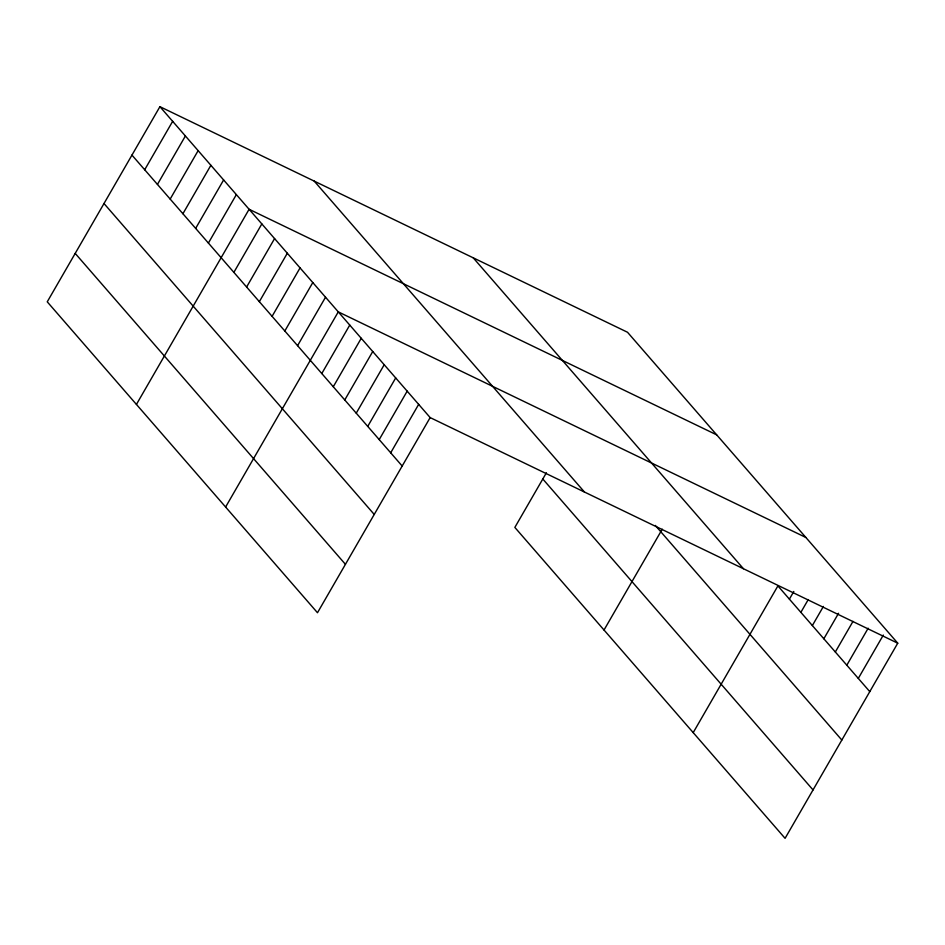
<?xml version="1.0" encoding="UTF-8"?>
<svg xmlns="http://www.w3.org/2000/svg" width="945" height="945" viewBox="0 0 945 945"><rect width="100%" height="100%" fill="white"/><g stroke="black" fill="none" stroke-linecap="round" stroke-linejoin="round"><path stroke-width="1.42" d="M159.918 106.667L47.25 301.821L317.485 612.738L430.152 417.584L159.918 106.667L627.515 332.262L897.75 643.179L785.082 838.333L514.848 527.416L546.399 472.76M144.691 169.757L172.663 121.314M157.437 184.417L185.397 135.974M170.171 199.076L198.143 150.633M182.917 213.735L210.877 165.292M195.65 228.395L223.622 179.952M208.396 243.054L236.356 194.611M136.423 404.425L249.102 209.27L716.7 434.865M233.876 272.361L261.836 223.93M246.61 287.02L274.582 238.577M259.343 301.679L287.315 253.236M272.089 316.339L300.061 267.896M284.823 330.998L312.795 282.555M297.569 345.657L325.529 297.214M225.607 507.028L338.275 311.874L805.872 537.469M321.796 373.523L349.756 325.08M333.278 386.741L361.238 338.298M344.76 399.959L372.732 351.516M356.241 413.166L384.213 364.723M367.735 426.384L395.695 377.941M379.217 439.602L407.177 391.159M390.698 452.809L418.67 404.365M604.02 630.02L662.244 529.176M693.205 732.623L777.9 585.912L869.778 691.622M789.394 599.13L793.8 591.476M800.876 612.336L808.235 599.591M812.357 625.555L823.402 606.43M823.839 638.773L838.558 613.27M835.333 651.979L852.992 621.385M846.814 665.197L868.16 628.224M858.296 678.415L883.327 635.064M430.152 417.584L897.75 643.179M473.209 257.808L743.443 568.736M655.322 525.444L841.83 740.041M314.224 181.109L584.459 492.038M542.796 478.997L813.031 789.925M131.957 155.098L402.18 466.027M103.997 203.518L374.232 514.446M75.198 253.402L345.433 564.319"/></g></svg>
